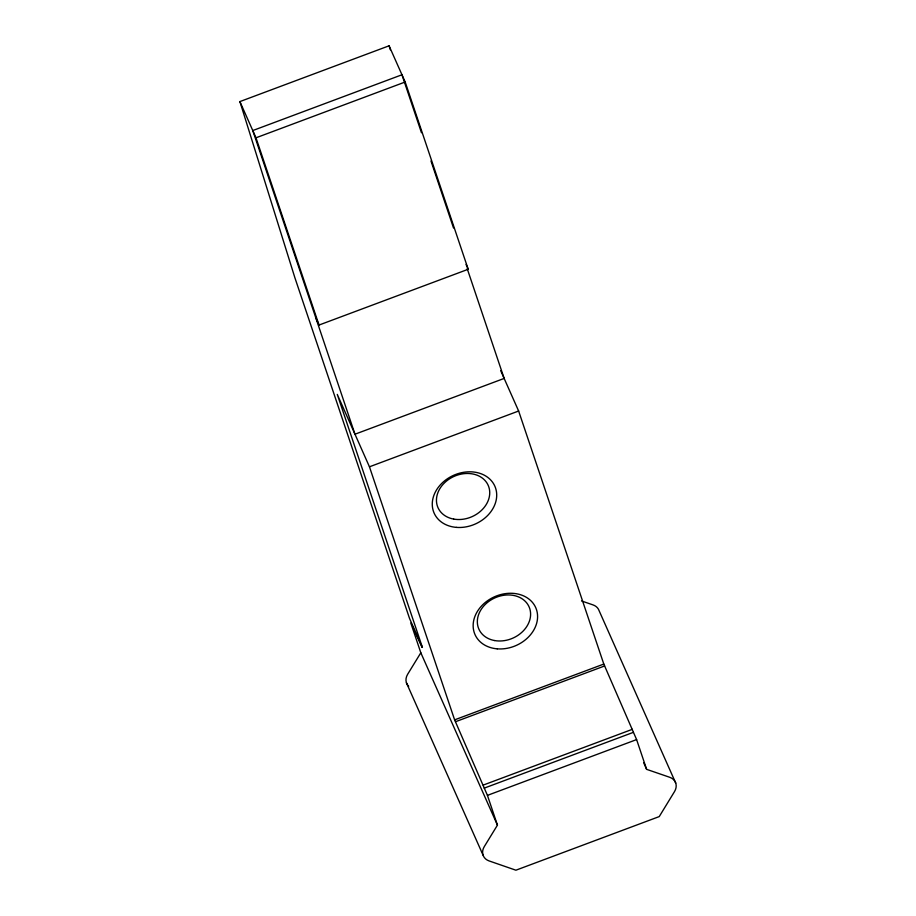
<?xml version="1.0" encoding="UTF-8"?>
<svg xmlns="http://www.w3.org/2000/svg" width="916" height="916" viewBox="0 0 916 916"><rect width="100%" height="100%" fill="white"/><g stroke="black" fill="none" stroke-linecap="round" stroke-linejoin="round"><path stroke-width="1.37" d="M421.589 645.562L422.013 647.211L410.803 623.029L420.822 652.787L407.666 674.245A13.282 10.66 -24 0 0 408.673 686.302M315.802 317.818L319.02 325.054L468.202 269.27L405.181 82.005L389.082 45.8L239.9 101.584L294.918 277.834L409.544 618.472L422.425 647.44L337.271 394.384L369.457 466.805L454.622 719.862L487.438 795.374L497.445 825.133L484.289 846.602A13.282 10.66 -24 0 0 489.098 860.925L515.903 870.2L659.234 816.591L674.508 791.596A13.282 10.66 -24 0 0 669.676 777.272L646.627 769.348L643.719 762.822M239.9 101.584L255.999 137.801L405.181 82.005M369.457 466.805L518.639 411.021L603.804 664.066L636.609 739.59L646.627 769.348M454.622 719.862L603.804 664.066M455.458 721.739L604.64 665.955M483.19 785.104L632.372 729.308M484.209 788.138L633.391 732.342M487.438 795.374L636.609 739.59M581.523 600.953L593.053 604.915A13.282 10.66 -24 0 1 599.11 610.709L675.733 783.066M466.049 264.438L468.202 269.27M500.72 370.717L518.639 411.021M420.822 652.787L497.445 825.133M406.418 682.775L483.053 855.132M421.452 132.694L401.964 74.769L252.782 130.553L354.973 434.218L504.155 378.434L467.194 268.617M430.978 160.987L453.512 227.958M255.999 137.801L319.02 325.054M389.082 45.8L390.33 49.807M456.328 527.376A33.216 26.656 -24 0 0 495.567 488.022A33.216 26.656 -24 0 0 441.581 483.545A33.216 26.656 -24 0 0 456.328 527.376M497.205 648.837A33.216 26.656 -24 0 0 536.444 609.483A33.216 26.656 -24 0 0 482.457 605.007A33.216 26.656 -24 0 0 497.205 648.837M453.683 519.086A27.457 22.041 -24 0 0 489.384 489.133A27.457 22.041 -24 0 0 446.207 481.301A27.457 22.041 -24 0 0 453.683 519.086M494.571 640.547A27.457 22.041 -24 0 0 530.261 610.606A27.457 22.041 -24 0 0 487.094 602.762A27.457 22.041 -24 0 0 494.571 640.547"/></g></svg>
